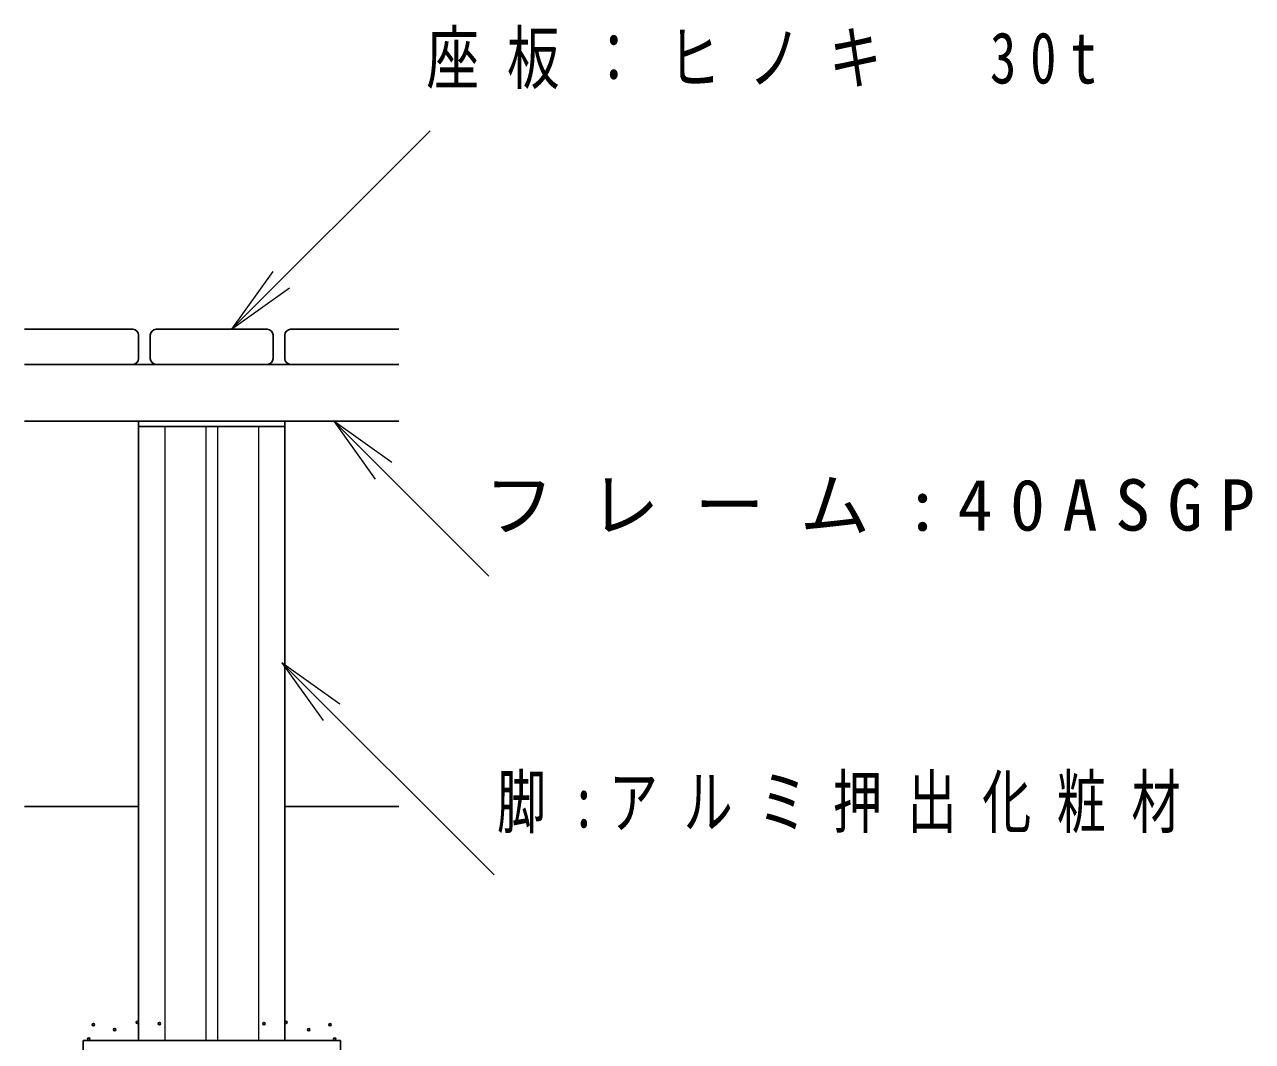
# Model space of a CAD drawing. Units: millimetres on the paper, scale 1:20. Extents: x -365 to 0, y -5 to 257.
# Drawn here: x -174 to -121.5, y 89.1 to 132.6 of the extents above; entities that cross this region are included whole.
import ezdxf

# ---------------------------------------------------------------- set-up
doc = ezdxf.new("R2010")
doc.units = ezdxf.units.MM
doc.layers.add('LY_1', color=7, linetype='Continuous', lineweight=25)
doc.styles.add('ＭＳ ゴシック', font='')
doc.styles.get('ＭＳ ゴシック').set_extended_font_data('MS Gothic')

# ---------------------------------------------------------------- blocks, each defined once
blk = doc.blocks.new('open_arrow')
at = {"color": 0, "linetype": 'Continuous', "lineweight": -2}
blk.add_lwpolyline([(7.5, 1.25), (0, 0), (7.5, -1.25)], dxfattribs=at)

msp = doc.modelspace()

# ---------------------------------------------------------------- linework, layer by layer
at = {"layer": 'LY_1', "lineweight": 13}
for p, q in [((-165.158, 119.552), (-156.672, 128.037)), ((-160.787, 115.619), (-154.156, 108.988)), ((-168.006, 115.394), (-168.006, 89.144)), ((-166.256, 115.394), (-166.256, 89.144)), ((-165.756, 115.394), (-165.756, 89.144)), ((-164.006, 115.394), (-164.006, 89.144)), ((-163.006, 105.294), (-153.934, 96.223))]:
    msp.add_line(p, q, dxfattribs=at)
at = {"layer": 'LY_1'}
for p, q in [((-174.006, 119.549), (-169.381, 119.549)), ((-169.131, 119.299), (-169.131, 118.299)), ((-168.631, 119.299), (-168.631, 118.299)), ((-168.381, 119.549), (-163.631, 119.549)), ((-163.381, 119.299), (-163.381, 118.299)), ((-162.881, 119.299), (-162.881, 118.299)), ((-162.631, 119.549), (-158.006, 119.549)), ((-174.006, 118.049), (-158.006, 118.049)), ((-174.006, 115.619), (-158.006, 115.619)), ((-169.131, 115.619), (-169.131, 89.144)), ((-162.881, 115.619), (-162.881, 89.144)), ((-169.131, 115.394), (-162.881, 115.394)), ((-174.006, 99.144), (-169.131, 99.144)), ((-162.881, 99.144), (-158.006, 99.144)), ((-171.506, 89.144), (-171.506, 82.644)), ((-171.506, 89.144), (-160.506, 89.144)), ((-160.506, 89.144), (-160.506, 82.644))]:
    msp.add_line(p, q, dxfattribs=at)
for centre in [(-171.064, 89.814), (-169.181, 89.913), (-168.239, 89.864), (-163.772, 89.864), (-162.83, 89.913), (-160.947, 89.814), (-171.262, 89.203), (-170.155, 89.599), (-161.856, 89.599), (-160.749, 89.203)]:
    msp.add_circle(centre, 0.05, dxfattribs=at)
for centre, start, end in [((-169.381, 119.299), 0, 90), ((-168.381, 119.299), 90, 180), ((-163.631, 119.299), 0, 90), ((-162.631, 119.299), 90, 180), ((-169.381, 118.299), 270, 0), ((-168.381, 118.299), 180, 270), ((-163.631, 118.299), 270, 0), ((-162.631, 118.299), 180, 270)]:
    msp.add_arc(centre, 0.25, start, end, dxfattribs=at)

# ---------------------------------------------------------------- block references
at = {"layer": 'LY_1', "lineweight": 13, "xscale": 0.4, "yscale": 0.4}
for p, rotation in [((-165.158, 119.552), 45), ((-160.787, 115.619), 315), ((-163.006, 105.294), 315)]:
    msp.add_blockref('open_arrow', p, dxfattribs=dict(at, rotation=rotation))

# ---------------------------------------------------------------- texts
at = {"layer": 'LY_1', "char_height": 2.199, "attachment_point": 4, "style": 'ＭＳ ゴシック'}
for s, insert in [('\\T1.53;\\W0.75;座板：ヒノキ\u300030t', (-156.826, 131.037)), ('\\T1.5;フレーム:40ASGP', (-154.363, 111.988)), ('\\T1.52;\\W0.7;脚:アルミ押出化粧材', (-153.81, 99.223))]:
    msp.add_mtext(s, dxfattribs=dict(at, insert=insert))

doc.saveas('drawing.dxf')
